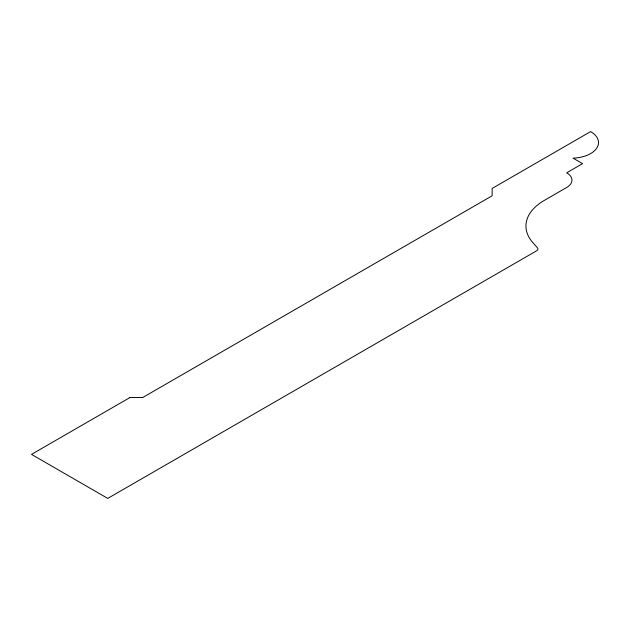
<?xml version="1.0" encoding="UTF-8"?>
<svg xmlns="http://www.w3.org/2000/svg" width="630" height="630" viewBox="0 0 630 630"><rect width="100%" height="100%" fill="white"/><g stroke="black" fill="none" stroke-linecap="round" stroke-linejoin="round"><path stroke-width="0.94" d="M129.977 397.53L31.5 454.387L107.746 498.409L536.602 250.811A4.489 2.591 0 0 0 537.429 247.795L532.799 242.558A62.898 36.312 0 0 1 544.351 200.379L566.693 187.48A17.971 10.371 0 0 0 566.693 172.809L582.577 163.635L573.048 158.138A26.956 15.561 0 0 0 596.728 148.152A26.956 15.561 0 0 0 590.609 131.591L492.132 188.449L492.132 195.788L142.687 397.53L129.977 397.53"/></g></svg>
